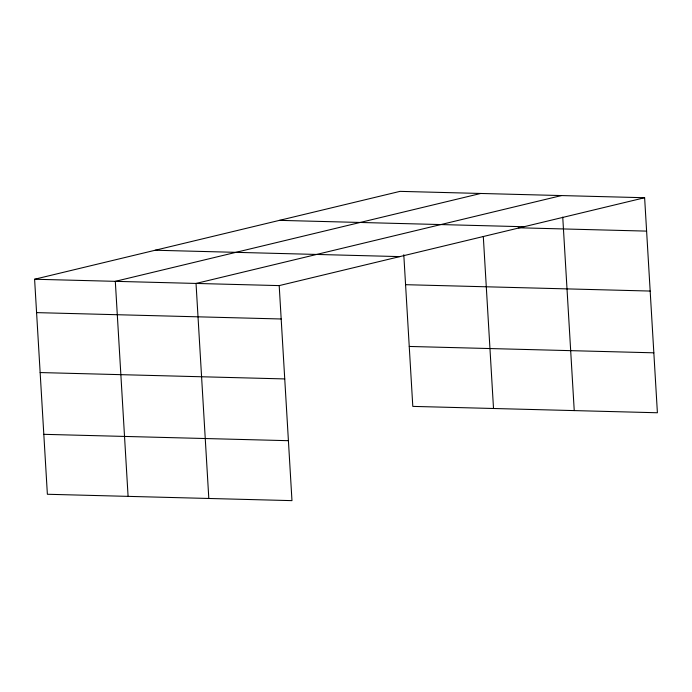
<?xml version="1.0" encoding="UTF-8"?>
<svg xmlns="http://www.w3.org/2000/svg" width="692" height="692" viewBox="0 0 692 692"><rect width="100%" height="100%" fill="white"/><g stroke="black" fill="none" stroke-linecap="round" stroke-linejoin="round"><path stroke-width="1.04" d="M644.624 197.73L279.196 285.606L291.972 500.636L47.376 494.27L34.6 279.239L400.028 191.364L644.624 197.73L657.4 412.761L412.804 406.394L403.791 254.717M480.741 193.466L115.313 281.341L128.089 496.372M561.463 195.568L196.035 283.443L208.811 498.474M279.438 220.359L524.034 226.734M518.247 227.772L646.605 231.111M155.19 250.236L399.786 256.611M405.573 284.689L650.169 291.055M34.6 279.239L279.196 285.606M36.581 312.62L281.177 318.986M409.24 346.45L653.836 352.816M40.145 372.564L284.741 378.931M43.812 434.325L288.408 440.692M562.743 217.106L574.239 410.598M483.301 236.482L493.517 408.496"/></g></svg>
